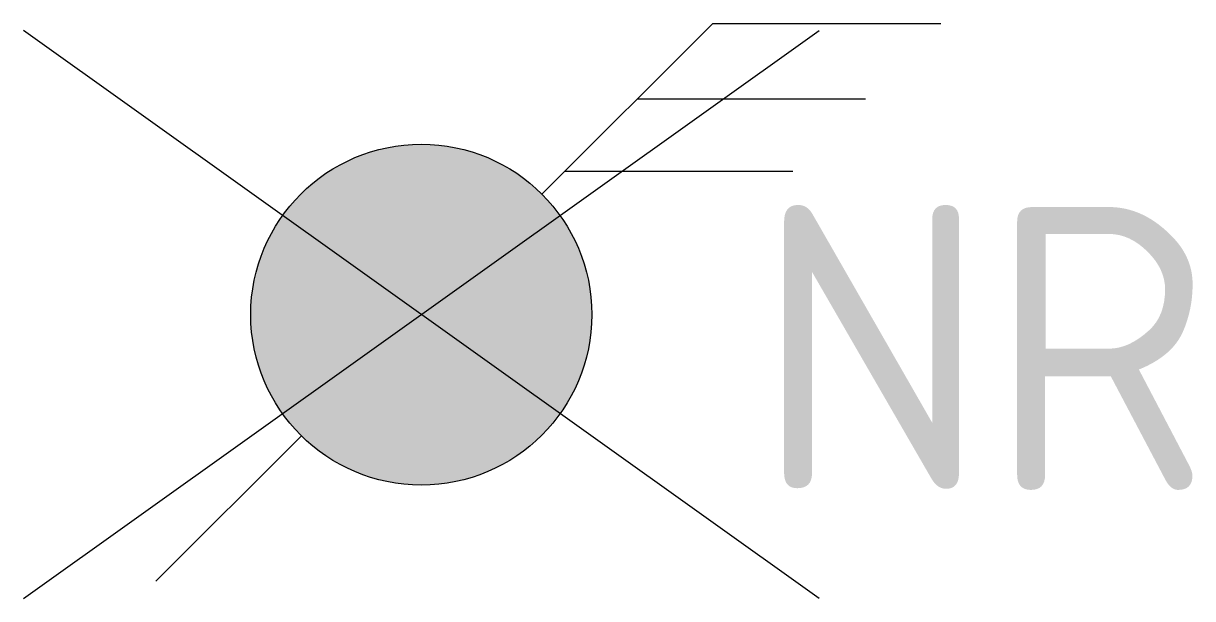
# Model space of a CAD drawing. Extents: x -3.5 to 6.8, y -2.5 to 2.6.
import ezdxf

# ---------------------------------------------------------------- set-up
doc = ezdxf.new("R2010")
doc.units = 0
doc.styles.add('NLCS-ISO', font='NLCS-ISO.ttf')

msp = doc.modelspace()

# ---------------------------------------------------------------- hatches: boundary and pattern name
h = msp.add_hatch(color=256)
edge = h.paths.add_edge_path()
edge.add_arc((0, 0), 1.5, 0, 360)

# ---------------------------------------------------------------- linework, layer by layer
for p, q in [((-3.5, -2.5), (3.5, 2.5)), ((3.5, -2.5), (-3.5, 2.5)), ((2.565, 2.564), (4.57, 2.564)), ((1.901, 1.901), (3.907, 1.901)), ((1.263, 1.263), (3.269, 1.263))]:
    msp.add_line(p, q)
at = {"flags": 128}
for points in [[(1.061, 1.061), (2.565, 2.564)], [(-2.335, -2.347), (-1.055, -1.066)]]:
    msp.add_lwpolyline(points, dxfattribs=at)
msp.add_circle((0, 0), 1.5)

# ---------------------------------------------------------------- texts
at = {"style": 'NLCS-ISO'}
msp.add_attdef('NR', (2.935, -1.543), '', height=2.5, dxfattribs=at)

doc.saveas('drawing.dxf')
